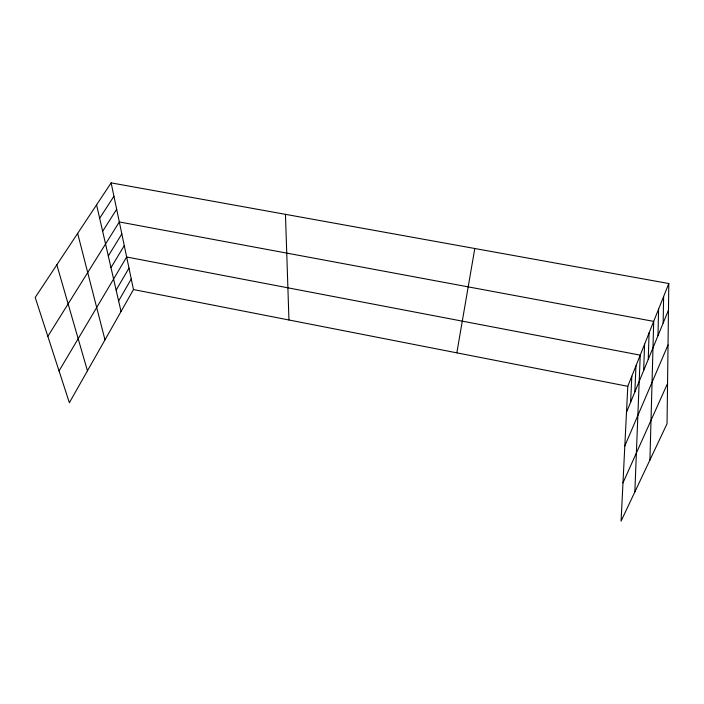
<?xml version="1.0" encoding="UTF-8"?>
<svg xmlns="http://www.w3.org/2000/svg" width="704" height="704" viewBox="0 0 704 704"><rect width="100%" height="100%" fill="white"/><g stroke="black" fill="none" stroke-linecap="round" stroke-linejoin="round"><path stroke-width="1.06" d="M668.8 283.527L667.049 423.711L621.069 521.127L627.792 386.311L668.8 283.527L111.135 182.873L35.2 297.458L69.37 402.732L133.478 289.555L111.135 182.873M663.15 323.101L663.617 296.516M657.985 335.658L658.583 309.126M649.933 459.976L653.699 321.385L119.319 221.945L47.828 336.362M648.252 359.339L649.079 332.948M643.658 370.515L644.591 344.194M634.85 491.938L640.226 355.142L126.667 257.004L59.048 370.938M634.85 391.961L635.976 365.807M630.617 402.257L631.831 376.191M456.834 352.845L474.795 248.512M626.498 412.28L668.466 310.156M624.818 445.94L668.034 344.951M622.978 482.882L667.55 383.46M118.624 300.951L131.261 278.969M116.142 290.127L128.99 268.118M110.986 267.643L124.282 245.608M108.31 255.966L121.827 233.93M102.643 231.29L116.67 209.273M99.66 218.249L113.942 196.249M133.478 289.555L627.792 386.311M56.83 264.81L87.446 370.823M77.66 233.394L104.984 339.856M96.58 204.838L121.044 311.502M285.463 214.333L288.957 319.986"/></g></svg>
